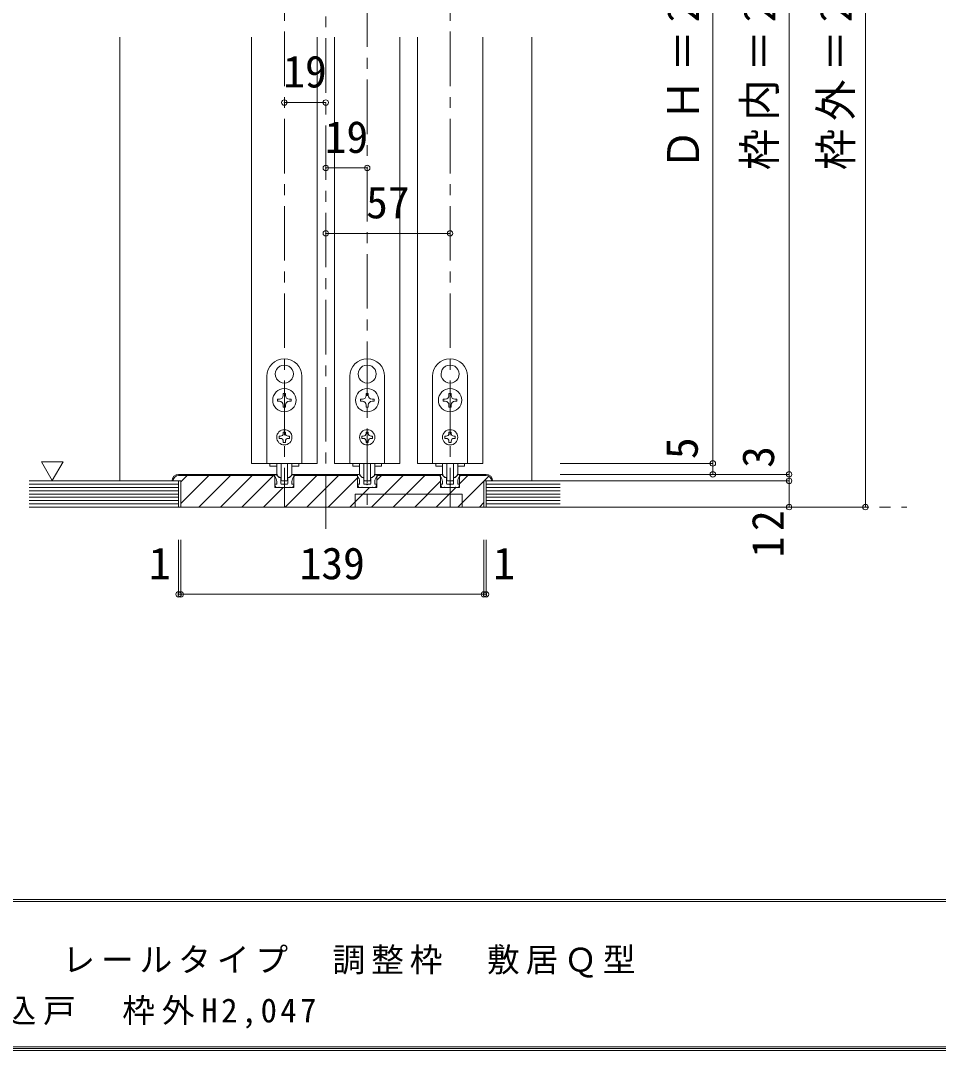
# Model space of a CAD drawing. Units: millimetres at full size, sheet at 1:5. Extents: x -957 to 993, y -689 to 708.
# Drawn here: x -522.2 to -101.3, y -689.1 to -216.9 of the extents above; entities that cross this region are included whole.
import ezdxf
from ezdxf.enums import TextEntityAlignment as Align

# ---------------------------------------------------------------- set-up
doc = ezdxf.new("R2010")
doc.units = ezdxf.units.MM
doc.header["$LTSCALE"] = 5
doc.header["$PDMODE"] = 32
doc.header["$PDSIZE"] = 2.5
doc.linetypes.add('CHAIN1', pattern=[8, 5, -1, 1, -1])
doc.layers.add('0-B_寸法', color=7, linetype='Continuous', lineweight=9)
doc.layers.add('F-1_枠', color=6, linetype='Continuous', lineweight=9)
doc.styles.add('ＭＳ ゴシック', font='')
doc.styles.get('ＭＳ ゴシック').set_extended_font_data('MS Gothic')

msp = doc.modelspace()

# ---------------------------------------------------------------- linework, layer by layer
at = {"layer": '0-B_寸法', "linetype": 'CHAIN1'}
for p, q in [((-382.269, -449.942), (-382.269, 68.058)), ((-401.269, 18.058), (-401.269, -439.942)), ((-325.269, 18.058), (-325.269, -439.942)), ((-363.269, -3.942), (-363.269, -439.942)), ((-518.269, -439.942), (-115.769, -439.942))]:
    msp.add_line(p, q, dxfattribs=at)
at = {"layer": '0-B_寸法'}
for p, q in [((-169.769, -424.942), (-169.769, 10.058)), ((-134.769, 10.058), (-134.769, -439.942)), ((-204.769, -19.942), (-204.769, -419.942)), ((-476.769, -427.942), (-476.769, -224.442)), ((-416.269, -224.442), (-416.269, -419.942)), ((-386.269, -224.442), (-386.269, -419.942)), ((-378.269, -224.442), (-378.269, -419.942)), ((-348.269, -224.442), (-348.269, -419.942)), ((-340.269, -224.442), (-340.269, -419.942)), ((-310.269, -224.442), (-310.269, -419.942)), ((-287.769, -427.942), (-287.769, -224.442)), ((-401.368, -374.793), (-401.269, -374.892)), ((-401.17, -374.793), (-401.269, -374.892)), ((-363.368, -374.793), (-363.269, -374.892)), ((-363.17, -374.793), (-363.269, -374.892)), ((-325.368, -374.793), (-325.269, -374.892)), ((-325.17, -374.793), (-325.269, -374.892)), ((-404.911, -380.931), (-404.776, -380.967)), ((-404.812, -381.102), (-404.776, -380.967)), ((-397.626, -380.931), (-397.761, -380.967)), ((-397.725, -381.102), (-397.761, -380.967)), ((-366.911, -380.931), (-366.776, -380.967)), ((-366.812, -381.102), (-366.776, -380.967)), ((-359.626, -380.931), (-359.761, -380.967)), ((-359.725, -381.102), (-359.761, -380.967)), ((-328.911, -380.931), (-328.776, -380.967)), ((-328.812, -381.102), (-328.776, -380.967)), ((-321.626, -380.931), (-321.761, -380.967)), ((-321.725, -381.102), (-321.761, -380.967)), ((-404.419, -390.442), (-404.419, -391.442)), ((-403.469, -390.442), (-404.419, -390.442)), ((-404.419, -391.442), (-403.469, -391.442)), ((-400.769, -388.742), (-400.769, -387.792)), ((-366.419, -390.442), (-366.419, -391.442)), ((-365.469, -390.442), (-366.419, -390.442)), ((-366.419, -391.442), (-365.469, -391.442)), ((-362.769, -388.742), (-362.769, -387.792)), ((-328.419, -390.442), (-328.419, -391.442)), ((-327.469, -390.442), (-328.419, -390.442)), ((-328.419, -391.442), (-327.469, -391.442)), ((-324.769, -388.742), (-324.769, -387.792)), ((-401.769, -393.142), (-401.769, -394.092)), ((-401.769, -394.092), (-400.769, -394.092)), ((-400.769, -394.092), (-400.769, -393.142)), ((-363.769, -393.142), (-363.769, -394.092)), ((-363.769, -394.092), (-362.769, -394.092)), ((-362.769, -394.092), (-362.769, -393.142)), ((-325.769, -393.142), (-325.769, -394.092)), ((-325.769, -394.092), (-324.769, -394.092)), ((-324.769, -394.092), (-324.769, -393.142)), ((-401.769, -405.542), (-401.769, -406.142)), ((-401.769, -405.542), (-400.769, -405.542)), ((-400.769, -405.542), (-400.769, -406.142)), ((-363.769, -405.542), (-363.769, -406.142)), ((-363.769, -405.542), (-362.769, -405.542)), ((-362.769, -405.542), (-362.769, -406.142)), ((-325.769, -405.542), (-325.769, -406.142)), ((-325.769, -405.542), (-324.769, -405.542)), ((-324.769, -405.542), (-324.769, -406.142)), ((-403.669, -407.442), (-403.669, -408.442)), ((-403.069, -407.442), (-403.669, -407.442)), ((-403.669, -408.442), (-403.069, -408.442)), ((-401.769, -409.742), (-401.769, -410.342)), ((-400.769, -410.342), (-401.769, -410.342)), ((-400.769, -409.742), (-400.769, -410.342)), ((-399.469, -407.442), (-398.869, -407.442)), ((-398.869, -408.442), (-399.469, -408.442)), ((-398.869, -407.442), (-398.869, -408.442)), ((-365.669, -407.442), (-365.669, -408.442)), ((-365.069, -407.442), (-365.669, -407.442)), ((-365.669, -408.442), (-365.069, -408.442)), ((-363.769, -409.742), (-363.769, -410.342)), ((-362.769, -410.342), (-363.769, -410.342)), ((-362.769, -409.742), (-362.769, -410.342)), ((-361.469, -407.442), (-360.869, -407.442)), ((-360.869, -408.442), (-361.469, -408.442)), ((-360.869, -407.442), (-360.869, -408.442)), ((-327.669, -407.442), (-327.669, -408.442)), ((-327.069, -407.442), (-327.669, -407.442)), ((-327.669, -408.442), (-327.069, -408.442)), ((-325.769, -409.742), (-325.769, -410.342)), ((-324.769, -410.342), (-325.769, -410.342)), ((-324.769, -409.742), (-324.769, -410.342)), ((-323.469, -407.442), (-322.869, -407.442)), ((-322.869, -408.442), (-323.469, -408.442)), ((-322.869, -407.442), (-322.869, -408.442)), ((-512.704, -419.129), (-507.704, -427.789)), ((-416.269, -419.942), (-386.269, -419.942)), ((-407.869, -419.942), (-407.869, -421.142)), ((-404.769, -424.363), (-404.769, -419.942)), ((-402.769, -419.942), (-402.769, -427.563)), ((-399.769, -419.942), (-399.769, -427.563)), ((-397.769, -424.363), (-397.769, -419.942)), ((-394.669, -419.942), (-394.669, -421.142)), ((-378.269, -419.942), (-348.269, -419.942)), ((-369.869, -419.942), (-369.869, -421.142)), ((-366.769, -424.363), (-366.769, -419.942)), ((-364.769, -419.942), (-364.769, -427.563)), ((-361.769, -419.942), (-361.769, -427.563)), ((-359.769, -424.363), (-359.769, -419.942)), ((-356.669, -419.942), (-356.669, -421.142)), ((-340.269, -419.942), (-310.269, -419.942)), ((-331.869, -419.942), (-331.869, -421.142)), ((-328.769, -424.363), (-328.769, -419.942)), ((-326.769, -419.942), (-326.769, -427.563)), ((-323.769, -419.942), (-323.769, -427.563)), ((-321.769, -424.363), (-321.769, -419.942)), ((-318.669, -419.942), (-318.669, -421.142)), ((-204.769, -419.942), (-274.769, -419.942)), ((-204.769, -424.942), (-204.769, -419.942)), ((-449.769, -424.942), (-405.669, -424.942)), ((-407.869, -421.142), (-404.736, -421.142)), ((-405.669, -430.942), (-405.669, -424.942)), ((-397.801, -421.142), (-394.669, -421.142)), ((-396.769, -424.942), (-397.312, -424.942)), ((-396.869, -424.942), (-367.669, -424.942)), ((-396.869, -430.942), (-396.869, -424.942)), ((-396.769, -425.942), (-396.769, -424.942)), ((-369.869, -421.142), (-366.736, -421.142)), ((-367.669, -430.942), (-367.669, -424.942)), ((-359.801, -421.142), (-356.669, -421.142)), ((-358.769, -424.942), (-359.312, -424.942)), ((-358.869, -430.942), (-358.869, -424.942)), ((-329.669, -424.942), (-358.869, -424.942)), ((-358.769, -425.942), (-358.769, -424.942)), ((-331.869, -421.142), (-328.736, -421.142)), ((-329.669, -430.942), (-329.669, -424.942)), ((-321.801, -421.142), (-318.669, -421.142)), ((-320.769, -424.942), (-321.312, -424.942)), ((-320.869, -430.942), (-320.869, -424.942)), ((-308.769, -424.942), (-320.869, -424.942)), ((-320.769, -425.942), (-320.769, -424.942)), ((-169.769, -424.942), (-274.769, -424.942)), ((-204.769, -424.942), (-274.769, -424.942)), ((-169.769, -427.942), (-169.769, -424.942)), ((-518.269, -429.442), (-449.769, -429.442)), ((-448.769, -427.942), (-452.769, -427.942)), ((-449.769, -425.442), (-405.669, -425.442)), ((-448.769, -428.416), (-445.795, -425.442)), ((-448.769, -438.315), (-435.896, -425.442)), ((-448.769, -439.942), (-448.769, -427.942)), ((-440.496, -439.942), (-425.996, -425.442)), ((-430.597, -439.942), (-416.097, -425.442)), ((-420.697, -439.942), (-406.197, -425.442)), ((-405.669, -425.383), (-405.669, -430.942)), ((-404.769, -429.442), (-405.369, -429.442)), ((-403.607, -426.354), (-404.872, -425.089)), ((-404.769, -429.442), (-404.769, -428.178)), ((-403.395, -426.442), (-403.069, -426.442)), ((-402.869, -429.142), (-402.869, -426.642)), ((-402.569, -429.442), (-401.569, -429.442)), ((-400.069, -427.863), (-402.469, -427.863)), ((-401.569, -429.442), (-401.269, -429.742)), ((-401.269, -429.742), (-400.969, -429.442)), ((-400.969, -429.442), (-399.969, -429.442)), ((-400.898, -439.942), (-386.398, -425.442)), ((-399.669, -429.142), (-399.669, -426.642)), ((-399.143, -426.442), (-399.469, -426.442)), ((-398.931, -426.354), (-397.665, -425.089)), ((-397.769, -429.442), (-397.769, -428.178)), ((-397.769, -429.442), (-397.169, -429.442)), ((-396.869, -430.942), (-396.869, -425.383)), ((-396.869, -425.442), (-367.669, -425.442)), ((-390.999, -439.942), (-376.499, -425.442)), ((-381.099, -439.942), (-367.669, -426.512)), ((-367.669, -430.942), (-367.669, -425.442)), ((-366.769, -429.442), (-367.369, -429.442)), ((-365.607, -426.354), (-366.872, -425.089)), ((-366.769, -429.442), (-366.769, -428.178)), ((-365.395, -426.442), (-365.069, -426.442)), ((-364.869, -429.142), (-364.869, -426.642)), ((-364.569, -429.442), (-363.569, -429.442)), ((-362.069, -427.863), (-364.469, -427.863)), ((-363.569, -429.442), (-363.269, -429.742)), ((-363.269, -429.742), (-362.969, -429.442)), ((-362.969, -429.442), (-361.969, -429.442)), ((-361.669, -429.142), (-361.669, -426.642)), ((-361.143, -426.442), (-361.469, -426.442)), ((-361.3, -439.942), (-346.8, -425.442)), ((-360.931, -426.354), (-359.665, -425.089)), ((-359.769, -429.442), (-359.769, -428.178)), ((-359.769, -429.442), (-359.169, -429.442)), ((-358.869, -425.442), (-329.669, -425.442)), ((-358.869, -430.942), (-358.869, -425.442)), ((-358.869, -427.611), (-356.7, -425.442)), ((-351.401, -439.942), (-336.901, -425.442)), ((-341.501, -439.942), (-329.669, -428.11)), ((-329.669, -425.383), (-329.669, -430.942)), ((-328.769, -429.442), (-329.369, -429.442)), ((-327.607, -426.354), (-328.872, -425.089)), ((-328.769, -429.442), (-328.769, -428.178)), ((-327.395, -426.442), (-327.069, -426.442)), ((-326.869, -429.142), (-326.869, -426.642)), ((-326.569, -429.442), (-325.569, -429.442)), ((-324.069, -427.863), (-326.469, -427.863)), ((-325.569, -429.442), (-325.269, -429.742)), ((-325.269, -429.742), (-324.969, -429.442)), ((-324.969, -429.442), (-323.969, -429.442)), ((-323.669, -429.142), (-323.669, -426.642)), ((-323.143, -426.442), (-323.469, -426.442)), ((-322.931, -426.354), (-321.665, -425.089)), ((-321.769, -429.442), (-321.769, -428.178)), ((-321.769, -429.442), (-321.169, -429.442)), ((-321.702, -439.942), (-309.769, -428.009)), ((-320.869, -430.942), (-320.869, -425.383)), ((-320.869, -425.442), (-308.769, -425.442)), ((-320.869, -429.209), (-317.102, -425.442)), ((-305.769, -427.942), (-309.769, -427.942)), ((-309.769, -439.942), (-309.769, -427.942)), ((-309.702, -427.942), (-307.531, -425.77)), ((-308.769, -427.942), (-274.769, -427.942)), ((-308.769, -427.942), (-308.769, -439.942)), ((-308.769, -429.442), (-274.769, -429.442)), ((-169.769, -427.942), (-274.769, -427.942)), ((-169.769, -439.942), (-169.769, -427.942)), ((-518.269, -430.942), (-449.769, -430.942)), ((-518.269, -432.442), (-449.769, -432.442)), ((-518.269, -433.942), (-449.769, -433.942)), ((-410.798, -439.942), (-401.798, -430.942)), ((-405.669, -430.942), (-396.869, -430.942)), ((-398.969, -430.942), (-403.569, -430.942)), ((-398.769, -430.742), (-398.969, -430.942)), ((-398.569, -430.942), (-398.769, -430.742)), ((-398.569, -430.942), (-397.469, -430.942)), ((-397.469, -430.942), (-396.983, -429.716)), ((-371.2, -439.942), (-362.2, -430.942)), ((-367.669, -430.942), (-358.869, -430.942)), ((-360.969, -430.942), (-365.569, -430.942)), ((-360.769, -430.742), (-360.969, -430.942)), ((-360.569, -430.942), (-360.769, -430.742)), ((-360.569, -430.942), (-359.469, -430.942)), ((-359.469, -430.942), (-358.983, -429.716)), ((-331.602, -439.942), (-322.602, -430.942)), ((-329.669, -430.942), (-320.869, -430.942)), ((-322.969, -430.942), (-327.569, -430.942)), ((-322.769, -430.742), (-322.969, -430.942)), ((-322.569, -430.942), (-322.769, -430.742)), ((-322.569, -430.942), (-321.469, -430.942)), ((-321.469, -430.942), (-320.983, -429.716)), ((-308.769, -430.942), (-274.769, -430.942)), ((-308.769, -432.442), (-274.769, -432.442)), ((-308.769, -433.942), (-274.769, -433.942)), ((-518.269, -435.442), (-449.769, -435.442)), ((-518.269, -436.942), (-449.769, -436.942)), ((-518.269, -438.442), (-449.769, -438.442)), ((-311.803, -439.942), (-309.769, -437.908)), ((-308.769, -435.442), (-274.769, -435.442)), ((-308.769, -436.942), (-274.769, -436.942)), ((-308.769, -438.442), (-274.769, -438.442)), ((-518.269, -439.942), (-274.769, -439.942)), ((-309.769, -439.942), (-448.769, -439.942)), ((-134.769, -439.942), (-274.769, -439.942))]:
    msp.add_line(p, q, dxfattribs=at)
at = {"layer": '0-B_寸法', "color": 4}
for p, q in [((-401.269, -254.442), (-382.269, -254.442)), ((-382.269, -284.442), (-363.269, -284.442)), ((-382.269, -314.442), (-325.269, -314.442)), ((-449.769, -479.942), (-449.769, -454.942)), ((-448.769, -479.942), (-448.769, -454.942)), ((-309.769, -479.942), (-309.769, -454.942)), ((-308.769, -479.942), (-308.769, -454.942)), ((-449.769, -479.942), (-448.769, -479.942)), ((-448.769, -479.942), (-309.769, -479.942)), ((-309.769, -479.942), (-308.769, -479.942))]:
    msp.add_line(p, q, dxfattribs=at)
at = {"layer": '0-B_寸法'}
for points in [[(-393.269, -379.942), (-393.269, -419.942), (-409.269, -419.942), (-409.269, -379.942)], [(-355.269, -379.942), (-355.269, -419.942), (-371.269, -419.942), (-371.269, -379.942)], [(-317.269, -379.942), (-317.269, -419.942), (-333.269, -419.942), (-333.269, -379.942)], [(-400.769, -387.792), (-401.769, -387.792), (-401.769, -388.742)], [(-399.069, -391.442), (-398.119, -391.442), (-398.119, -390.442), (-399.069, -390.442)], [(-362.769, -387.792), (-363.769, -387.792), (-363.769, -388.742)], [(-361.069, -391.442), (-360.119, -391.442), (-360.119, -390.442), (-361.069, -390.442)], [(-324.769, -387.792), (-325.769, -387.792), (-325.769, -388.742)], [(-323.069, -391.442), (-322.119, -391.442), (-322.119, -390.442), (-323.069, -390.442)], [(-512.704, -419.129), (-502.704, -419.129), (-507.704, -427.789)], [(-405.769, -425.942), (-405.769, -424.942), (-405.226, -424.942)], [(-367.769, -425.942), (-367.769, -424.942), (-367.226, -424.942)], [(-329.769, -425.942), (-329.769, -424.942), (-329.226, -424.942)], [(-518.269, -427.942), (-449.769, -427.942), (-449.769, -439.942)], [(-403.969, -430.942), (-405.069, -430.942), (-405.555, -429.716)], [(-403.969, -430.942), (-403.769, -430.742), (-403.569, -430.942)], [(-368.769, -439.942), (-368.769, -433.942), (-319.769, -433.942), (-319.769, -439.942)], [(-365.969, -430.942), (-367.069, -430.942), (-367.555, -429.716)], [(-365.969, -430.942), (-365.769, -430.742), (-365.569, -430.942)], [(-327.969, -430.942), (-329.069, -430.942), (-329.555, -429.716)], [(-327.969, -430.942), (-327.769, -430.742), (-327.569, -430.942)]]:
    msp.add_lwpolyline(points, dxfattribs=at)
for centre, radius in [((-401.269, -390.942), 5.35), ((-363.269, -390.942), 5.35), ((-325.269, -390.942), 5.35), ((-401.269, -407.942), 3.5), ((-363.269, -407.942), 3.5), ((-325.269, -407.942), 3.5)]:
    msp.add_circle(centre, radius, dxfattribs=at)
for centre, radius, start, end in [((-401.269, -379.942), 8, 0, 180), ((-363.269, -379.942), 8, 0, 180), ((-325.269, -379.942), 8, 0, 180), ((-401.269, -378.942), 4.15, 91.3645, 208.6355), ((-401.269, -378.942), 4.15, 331.3645, 88.6355), ((-363.269, -378.942), 4.15, 91.3645, 208.6355), ((-363.269, -378.942), 4.15, 331.3645, 88.6355), ((-325.269, -378.942), 4.15, 91.3645, 208.6355), ((-325.269, -378.942), 4.15, 331.3645, 88.6355), ((-401.269, -378.942), 4.15, 211.3645, 328.6355), ((-363.269, -378.942), 4.15, 211.3645, 328.6355), ((-325.269, -378.942), 4.15, 211.3645, 328.6355), ((-403.469, -388.742), 1.7, 270, 0), ((-403.469, -393.142), 1.7, 0, 90), ((-399.069, -388.742), 1.7, 180, 270), ((-399.069, -393.142), 1.7, 90, 180), ((-365.469, -388.742), 1.7, 270, 0), ((-365.469, -393.142), 1.7, 0, 90), ((-361.069, -388.742), 1.7, 180, 270), ((-361.069, -393.142), 1.7, 90, 180), ((-327.469, -388.742), 1.7, 270, 0), ((-327.469, -393.142), 1.7, 0, 90), ((-323.069, -388.742), 1.7, 180, 270), ((-323.069, -393.142), 1.7, 90, 180), ((-403.069, -406.142), 1.3, 270, 0), ((-403.069, -409.742), 1.3, 0, 90), ((-399.469, -406.142), 1.3, 180, 270), ((-399.469, -409.742), 1.3, 90, 180), ((-365.069, -406.142), 1.3, 270, 0), ((-365.069, -409.742), 1.3, 0, 90), ((-361.469, -406.142), 1.3, 180, 270), ((-361.469, -409.742), 1.3, 90, 180), ((-327.069, -406.142), 1.3, 270, 0), ((-327.069, -409.742), 1.3, 0, 90), ((-323.469, -406.142), 1.3, 180, 270), ((-323.469, -409.742), 1.3, 90, 180), ((-449.769, -427.942), 3, 90, 180), ((-405.226, -425.442), 0.5, 45, 90), ((-402.769, -424.363), 2, 180, 264.78409), ((-399.769, -424.363), 2, 275.21591, 0), ((-397.312, -425.442), 0.5, 90, 135), ((-367.226, -425.442), 0.5, 45, 90), ((-364.769, -424.363), 2, 180, 264.78409), ((-361.769, -424.363), 2, 275.21591, 0), ((-359.312, -425.442), 0.5, 90, 135), ((-329.226, -425.442), 0.5, 45, 90), ((-326.769, -424.363), 2, 180, 264.78409), ((-323.769, -424.363), 2, 275.21591, 0), ((-321.312, -425.442), 0.5, 90, 135), ((-308.769, -427.942), 3, 0, 90), ((-449.769, -427.942), 2.5, 90, 180), ((-407.769, -428.178), 3, 0, 48.19), ((-405.369, -429.642), 0.2, 90, 201.616), ((-403.395, -426.142), 0.3, 225, 270), ((-403.069, -426.642), 0.2, 0, 90), ((-402.969, -426.554), 0.2, 0, 84.78409), ((-402.569, -429.142), 0.3, 180, 270), ((-402.469, -427.563), 0.3, 180, 270), ((-400.069, -427.563), 0.3, 270, 0), ((-399.969, -429.142), 0.3, 270, 0), ((-399.569, -426.554), 0.2, 95.21591, 180), ((-399.469, -426.642), 0.2, 90, 180), ((-399.143, -426.142), 0.3, 270, 315), ((-394.769, -428.178), 3, 131.81, 180), ((-397.169, -429.642), 0.2, 338.384, 90), ((-369.769, -428.178), 3, 0, 48.19), ((-367.369, -429.642), 0.2, 90, 201.616), ((-365.395, -426.142), 0.3, 225, 270), ((-365.069, -426.642), 0.2, 0, 90), ((-364.969, -426.554), 0.2, 0, 84.78409), ((-364.569, -429.142), 0.3, 180, 270), ((-364.469, -427.563), 0.3, 180, 270), ((-362.069, -427.563), 0.3, 270, 0), ((-361.969, -429.142), 0.3, 270, 0), ((-361.569, -426.554), 0.2, 95.21591, 180), ((-361.469, -426.642), 0.2, 90, 180), ((-361.143, -426.142), 0.3, 270, 315), ((-356.769, -428.178), 3, 131.81, 180), ((-359.169, -429.642), 0.2, 338.384, 90), ((-331.769, -428.178), 3, 0, 48.19), ((-329.369, -429.642), 0.2, 90, 201.616), ((-327.395, -426.142), 0.3, 225, 270), ((-327.069, -426.642), 0.2, 0, 90), ((-326.969, -426.554), 0.2, 0, 84.78409), ((-326.569, -429.142), 0.3, 180, 270), ((-326.469, -427.563), 0.3, 180, 270), ((-324.069, -427.563), 0.3, 270, 0), ((-323.969, -429.142), 0.3, 270, 0), ((-323.569, -426.554), 0.2, 95.21591, 180), ((-323.469, -426.642), 0.2, 90, 180), ((-323.143, -426.142), 0.3, 270, 315), ((-318.769, -428.178), 3, 131.81, 180), ((-321.169, -429.642), 0.2, 338.384, 90), ((-308.769, -427.942), 2.5, 0, 90)]:
    msp.add_arc(centre, radius, start, end, dxfattribs=at)
for p in [(-401.269, -254.442), (-382.269, -254.442), (-382.269, -284.442), (-363.269, -284.442), (-382.269, -314.442), (-325.269, -314.442), (-204.769, -419.942), (-204.769, -424.942), (-169.769, -424.942), (-169.769, -427.942), (-169.769, -439.942), (-134.769, -439.942), (-449.769, -479.942), (-448.769, -479.942), (-309.769, -479.942), (-308.769, -479.942)]:
    msp.add_point(p, dxfattribs=at)
at = {"layer": 'F-1_枠'}
for p, q in [((992.782, -619.898), (-957.218, -619.898)), ((992.782, -620.731), (-957.218, -620.731)), ((992.782, -687.398), (-957.218, -687.398)), ((992.782, -688.231), (-957.218, -688.231)), ((992.782, -689.065), (-957.218, -689.065))]:
    msp.add_line(p, q, dxfattribs=at)

# ---------------------------------------------------------------- texts
at = {"layer": '0-B_寸法', "style": 'ＭＳ ゴシック'}
for s, p in [('19', (-401.769, -251.942)), ('19', (-382.769, -281.942)), ('57', (-363.769, -311.942)), ('1', (-463.345, -477.442)), ('139', (-394.269, -477.442)), ('1', (-305.498, -477.442))]:
    msp.add_text(s, height=14.66, dxfattribs=at).set_placement(p, align=Align.BOTTOM_LEFT)
for s, p in [('5', (-207.269, -417.942)), ('3', (-172.269, -421.942))]:
    msp.add_text(s, height=14.66, rotation=90, dxfattribs=at).set_placement(p, align=Align.BOTTOM_LEFT)
at = {"layer": '0-B_寸法', "char_height": 14.66, "attachment_point": 7, "rotation": 90, "style": 'ＭＳ ゴシック'}
for s, insert in [('\\T1.19;\\W0.95;ＤＨ＝2,348', (-207.269, -285.451)), ('\\T1.19;\\W0.95;枠内＝2,367', (-172.269, -285.451)), ('\\T1.19;\\W0.95;枠外＝2,412', (-137.269, -285.451)), ('\\T1.27;\\W0.95;12', (-172.269, -462.986))]:
    msp.add_mtext(s, dxfattribs=dict(at, insert=insert))
at = {"layer": '0-B_寸法', "char_height": 11, "attachment_point": 7, "style": 'ＭＳ ゴシック'}
for s, insert in [('\\T1.18;ドレタス\u3000H24Ｌ字開口納まり枠セット\u3000レールタイプ\u3000調整枠\u3000敷居Ｑ型', (-830.551, -655.731)), ('\\T1.21;【L】片引戸＋【R】３枚引込戸\u3000枠外H2,047', (-747.888, -679.065))]:
    msp.add_mtext(s, dxfattribs=dict(at, insert=insert))

doc.saveas('drawing.dxf')
